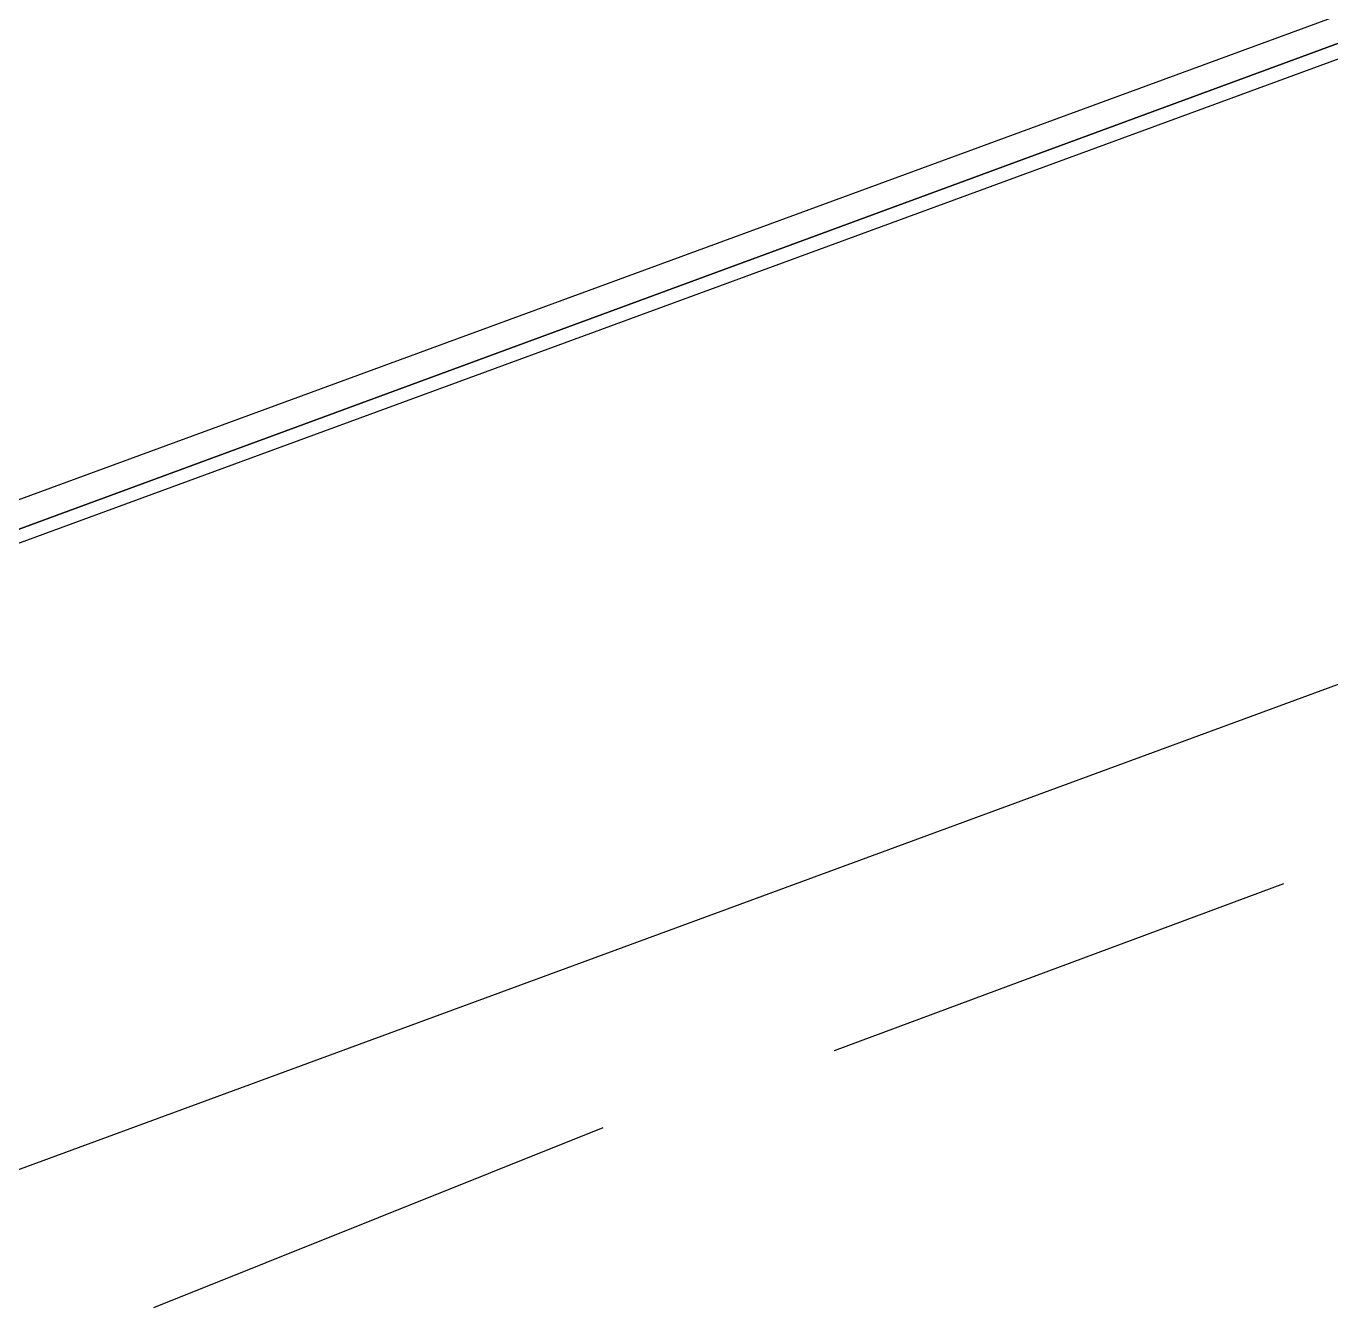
# Model space of a CAD drawing. Header units: feet. Extents: x -84 to 198, y -22 to 181.
# Drawn here: x 49.068 to 50.422, y 146.191 to 147.521 of the extents above; entities that cross this region are included whole.
import ezdxf

# ---------------------------------------------------------------- set-up
doc = ezdxf.new("R2010")
doc.units = ezdxf.units.FT
doc.layers.add('A-LINEA', color=7, linetype='CONTINUOUS')

msp = doc.modelspace()

# ---------------------------------------------------------------- linework, layer by layer
at = {"layer": 'A-LINEA'}
for p, q in [((52.1867, 147.4844), (48.7067, 146.2044)), ((52.1867, 147.4844), (48.7067, 146.2044)), ((50.3733, 146.6311), (49.9067, 146.4578)), ((50.3733, 146.6311), (49.9067, 146.4578)), ((49.6667, 146.3778), (49.2, 146.1911)), ((49.6667, 146.3778), (49.2, 146.1911))]:
    msp.add_line(p, q, dxfattribs=at)
for points in [[(52.08, 148.1378), (48.3733, 146.7778), (48.3733, 146.7644), (48.3733, 146.7511), (48.3867, 146.7511), (52.08, 148.1111), (52.08, 148.1244), (52.08, 148.1378)], [(52.08, 148.1378), (48.3733, 146.7778), (48.3733, 146.7644), (48.3733, 146.7511), (48.3867, 146.7511), (52.08, 148.1111), (52.08, 148.1244), (52.08, 148.1378)], [(52.0933, 148.1111), (52.08, 148.1111), (48.3867, 146.7511), (48.3867, 146.7378), (52.0933, 148.0978), (52.0933, 148.1111)], [(52.0933, 148.1111), (52.08, 148.1111), (48.3867, 146.7511), (48.3867, 146.7378), (52.0933, 148.0978), (52.0933, 148.1111)]]:
    msp.add_lwpolyline(points, dxfattribs=at)

doc.saveas('drawing.dxf')
